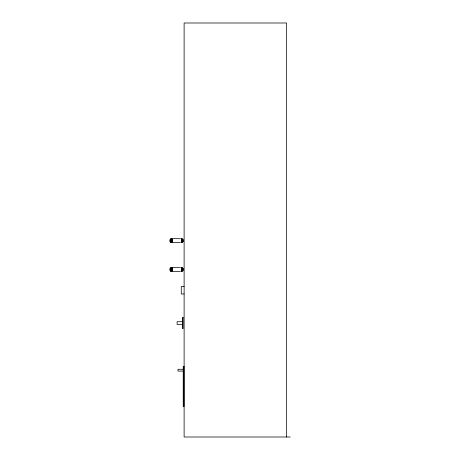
<?xml version="1.0" encoding="UTF-8"?>
<svg xmlns="http://www.w3.org/2000/svg" width="460" height="460" viewBox="0 0 460 460"><rect width="100%" height="100%" fill="white"/><g stroke="black" fill="none" stroke-linecap="round" stroke-linejoin="round"><path stroke-width="0.69" d="M180.504 238.7L173.092 238.665M180.504 267.559L173.092 267.524M173.092 242.564L180.504 242.523M173.092 271.423L180.504 271.388M184.115 286.453L181.269 286.453L181.269 293.98L184.115 293.98M182.344 321.718L177.111 321.718L177.111 324.432L182.344 324.432M183.224 369.282L177.991 369.282L177.991 371.093L183.224 371.093M290.22 437L184.115 437L184.115 23L286.603 23L286.603 437M183.402 239.424L183.402 241.805M183.402 268.283L183.402 270.664M182.269 238.642L182.269 242.581M182.269 267.507L182.269 271.446M182.062 238.642L182.062 242.581M182.062 267.507L182.062 271.446M181.786 238.642L181.786 242.581M181.786 267.507L181.786 271.446M181.579 238.642L181.579 242.581M181.579 267.507L181.579 271.446M172.414 238.642L172.414 242.581M172.414 267.507L172.414 271.446M172.201 238.642L172.201 242.581M172.201 267.507L172.201 271.446M171.62 238.642L171.62 242.581M171.62 267.507L171.62 271.446M171.407 238.642L171.407 242.581M171.407 267.507L171.407 271.446M170.821 238.642L170.821 242.581M170.821 267.507L170.821 271.446M170.614 238.642L170.614 242.581M170.614 267.507L170.614 271.446M169.78 239.786L169.78 241.442M169.78 268.646L169.78 270.302M183.086 317.538L182.344 317.538L182.344 328.607L183.086 328.607L183.086 317.538M183.971 366.499L183.224 366.499L183.224 406.548L183.971 406.548L183.971 366.499"/></g></svg>
